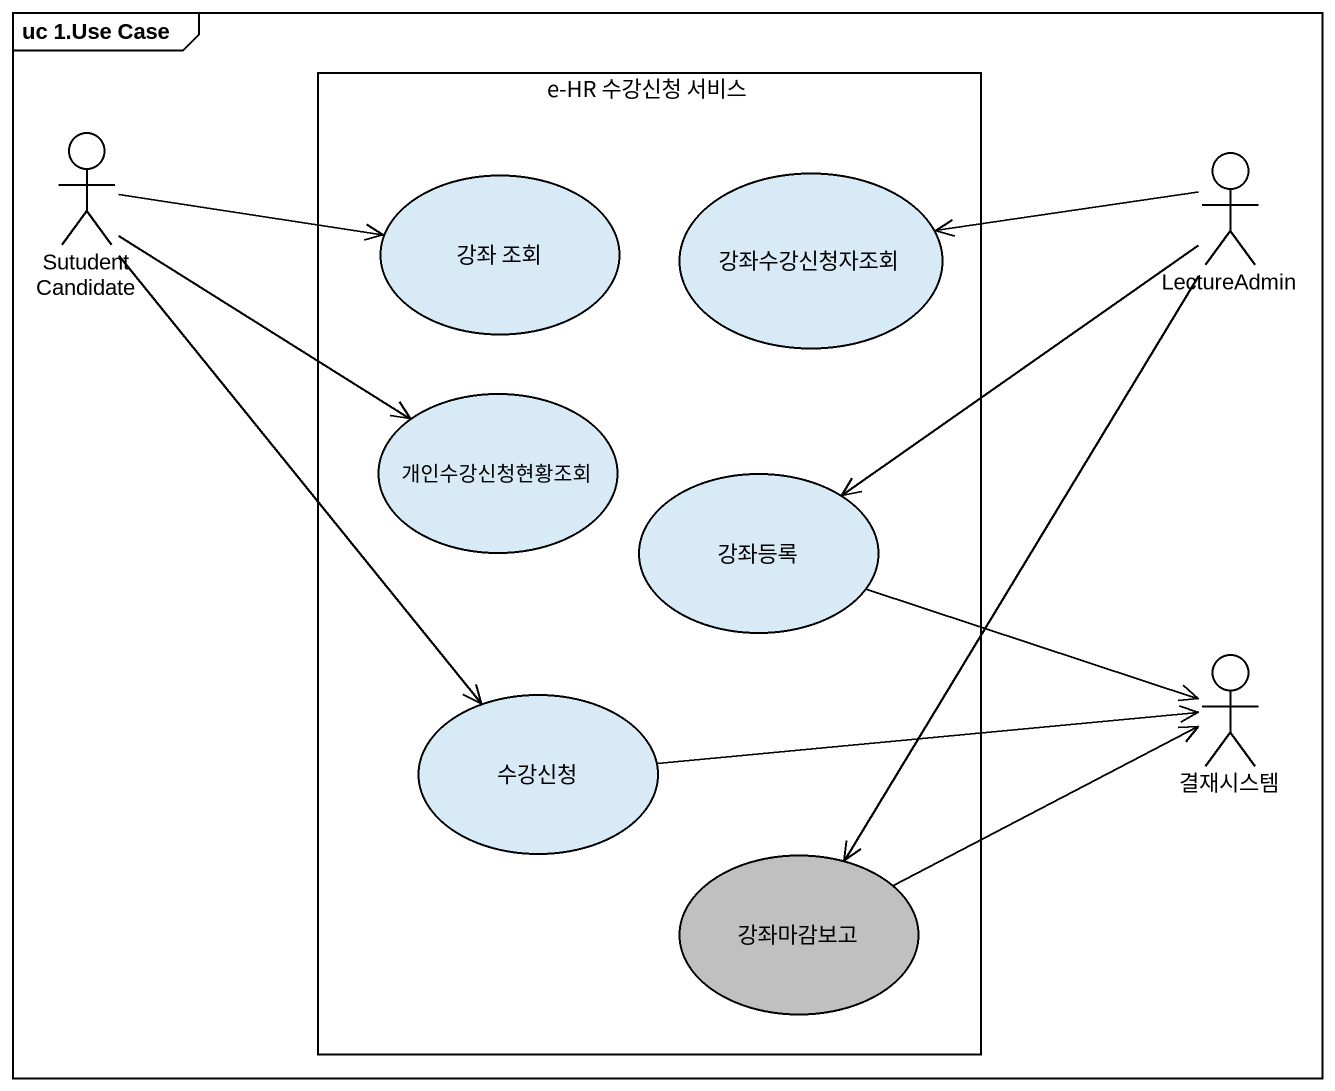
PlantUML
@startuml
mainframe uc 1.Use Case
actor SutudentCandidate
rectangle "e-HR 수강신청 서비스" as e_HR_수강신청_서비스 {
  usecase "강좌 조회" as 강좌_조회
  usecase 강좌수강신청자조회
  usecase 개인수강신청현황조회
  usecase 강좌등록
  usecase 수강신청
  usecase 강좌마감보고 #C0C0C0
}
actor LectureAdmin
actor 결재시스템
SutudentCandidate -right-> 강좌_조회
SutudentCandidate -right-> 개인수강신청현황조회
SutudentCandidate --> 수강신청
LectureAdmin -left-> 강좌수강신청자조회
LectureAdmin --> 강좌등록
LectureAdmin --> 강좌마감보고
강좌등록 -right-> 결재시스템
수강신청 -right-> 결재시스템
강좌마감보고 -right-> 결재시스템
@enduml
